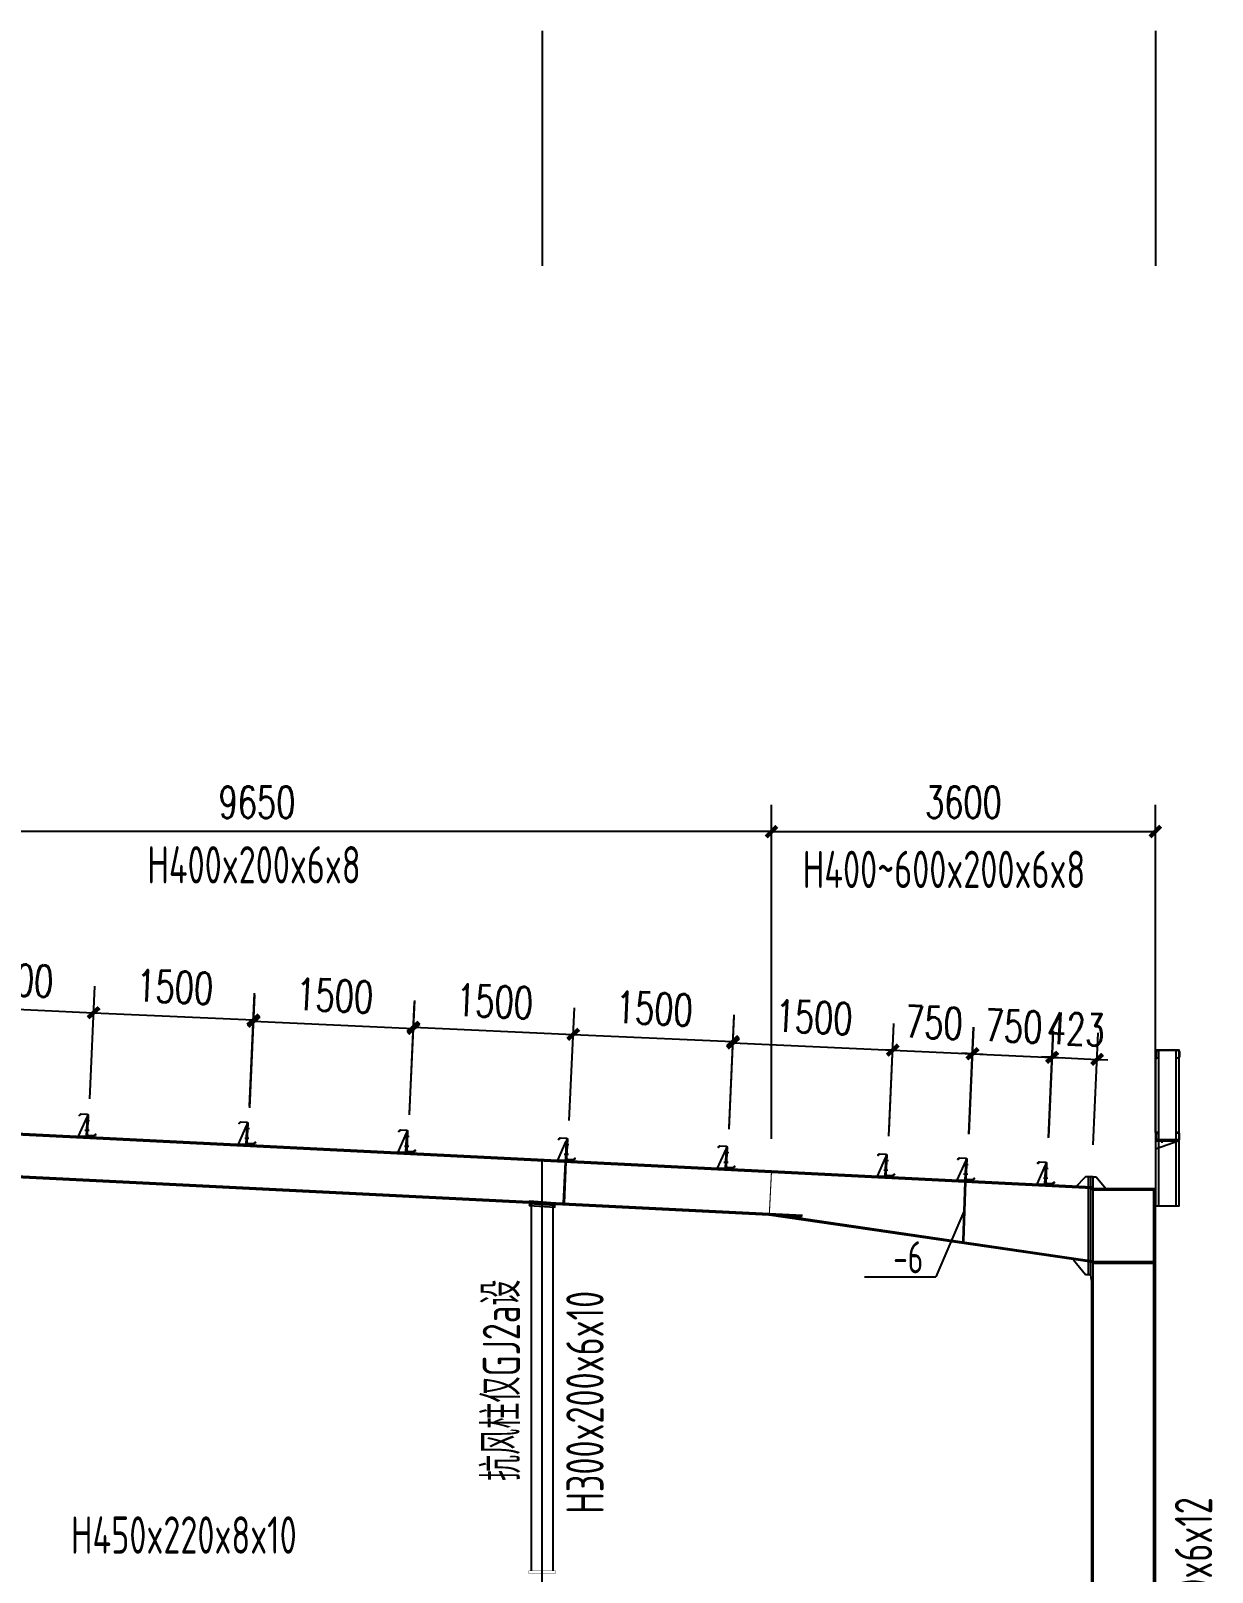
# Model space of a CAD drawing. Extents: x 180850 to 1399066, y 113487 to 334416.
# Drawn here: x 1321114 to 1332193, y 148709 to 163164 of the extents above; entities that cross this region are included whole.
import ezdxf

# ---------------------------------------------------------------- set-up
doc = ezdxf.new("R2010")
doc.units = 0
doc.header["$LTSCALE"] = 1000
for name, color, linetype in [('AXIS', 3, 'Continuous'), ('DOTE', 1, 'Continuous'), ('GL', 150, 'Continuous'), ('GZ', 50, 'Continuous'), ('LT', 27, 'Continuous'), ('PZ', 202, 'Continuous'), ('TEXT', 7, 'Continuous')]:
    doc.layers.add(name, color=color, linetype=linetype)
doc.styles.add('_TCH_DIM_T3', font='SIMPLEX', dxfattribs={"width": 0.705882, "bigfont": 'GBCBIG'})
doc.styles.add('TSSD_Norm', font='tssdeng.shx', dxfattribs={"bigfont": 'hztxt.shx'})
doc.dimstyles.new('TCH_100_1', dxfattribs={"dimtxt": 297.5, "dimasz": 100, "dimexe": 250, "dimexo": 300, "dimgap": 126.25, "dimtad": 1, "dimdec": 0, "dimzin": 0, "dimdsep": 46, "dimtxsty": '_TCH_DIM_T3', "dimblk": 'ARCHTICK', "dimcen": 0.09, "dimclrd": 126, "dimclre": 126, "dimclrt": 7, "dimazin": 2, "dimtfac": 1, "dimtdec": 0, "dimtix": 1, "dimtmove": 2, "dimatfit": 3, "dimfxl": 1, "dimtolj": 1, "dimtzin": 0, "dimarcsym": 0})

# ---------------------------------------------------------------- blocks, each defined once
blk = doc.blocks.new('_ArchTick')
at = {"color": 0, "linetype": 'ByBlock', "const_width": 0.4}
blk.add_lwpolyline([(-0.5, -0.5), (0.5, 0.5)], dxfattribs=at)
blk = doc.blocks.new('*D1062')
at = {"color": 126, "linetype": 'ByBlock', "lineweight": -2, "transparency": 16777216}
for p, q in [((1323167, 153065), (1323215, 154125)), ((1324665, 152998), (1324713, 154057)), ((1323203, 153875), (1324702, 153808))]:
    blk.add_line(p, q, dxfattribs=at)
at = {"layer": 'Defpoints', "color": 0, "linetype": 'ByBlock', "transparency": 16777216}
for p in [(1324702, 153808), (1323153, 152765, 0), (1324652, 152698, 0)]:
    blk.add_point(p, dxfattribs=at)
at = {"color": 126, "linetype": 'ByBlock', "lineweight": -2, "transparency": 16777216, "xscale": 99.99999999999999, "yscale": 99.99999999999999, "zscale": 99.99999999999999}
for p, rotation in [((1323203, 153875), 177.4184345665346), ((1324702, 153808), 357.4184345665346)]:
    blk.add_blockref('_ArchTick', p, dxfattribs=dict(at, rotation=rotation))
at = {"color": 7, "linetype": 'ByBlock', "transparency": 16777216, "insert": (1323965, 154116), "char_height": 297.5, "attachment_point": 5, "rotation": 357.4184, "style": '_TCH_DIM_T3'}
blk.add_mtext('\\A1;1500', dxfattribs=at)
blk = doc.blocks.new('*D1063')
at = {"color": 126, "linetype": 'ByBlock', "lineweight": -2, "transparency": 16777216}
for p, q in [((1324666, 153011), (1324714, 154070)), ((1326164, 152944), (1326212, 154003)), ((1324702, 153820), (1326201, 153753))]:
    blk.add_line(p, q, dxfattribs=at)
at = {"layer": 'Defpoints', "color": 0, "linetype": 'ByBlock', "transparency": 16777216}
for p in [(1326201, 153753), (1324652, 152711, 0), (1326151, 152644, 0)]:
    blk.add_point(p, dxfattribs=at)
at = {"color": 126, "linetype": 'ByBlock', "lineweight": -2, "transparency": 16777216, "xscale": 99.99999999999999, "yscale": 99.99999999999999, "zscale": 99.99999999999999}
for p, rotation in [((1324702, 153820), 177.4184345665346), ((1326201, 153753), 357.4184345665346)]:
    blk.add_blockref('_ArchTick', p, dxfattribs=dict(at, rotation=rotation))
at = {"color": 7, "linetype": 'ByBlock', "transparency": 16777216, "insert": (1325464, 154061), "char_height": 297.5, "attachment_point": 5, "rotation": 357.4184, "style": '_TCH_DIM_T3'}
blk.add_mtext('\\A1;1500', dxfattribs=at)
blk = doc.blocks.new('*D1064')
at = {"color": 126, "linetype": 'ByBlock', "lineweight": -2, "transparency": 16777216}
for p, q in [((1326164, 152944), (1326212, 154003)), ((1327663, 152877), (1327711, 153935)), ((1326201, 153753), (1327699, 153685))]:
    blk.add_line(p, q, dxfattribs=at)
at = {"layer": 'Defpoints', "color": 0, "linetype": 'ByBlock', "transparency": 16777216}
for p in [(1327699, 153685), (1326151, 152644, 0), (1327649, 152577, 0)]:
    blk.add_point(p, dxfattribs=at)
at = {"color": 126, "linetype": 'ByBlock', "lineweight": -2, "transparency": 16777216, "xscale": 99.99999999999999, "yscale": 99.99999999999999, "zscale": 99.99999999999999}
for p, rotation in [((1326201, 153753), 177.4184345665346), ((1327699, 153685), 357.4184345665346)]:
    blk.add_blockref('_ArchTick', p, dxfattribs=dict(at, rotation=rotation))
at = {"color": 7, "linetype": 'ByBlock', "transparency": 16777216, "insert": (1326962, 153994), "char_height": 297.5, "attachment_point": 5, "rotation": 357.4184, "style": '_TCH_DIM_T3'}
blk.add_mtext('\\A1;1500', dxfattribs=at)
blk = doc.blocks.new('*D1065')
at = {"color": 126, "linetype": 'ByBlock', "lineweight": -2, "transparency": 16777216}
for p, q in [((1327662, 152864), (1327710, 153922)), ((1329161, 152797), (1329208, 153855)), ((1327699, 153672), (1329197, 153605))]:
    blk.add_line(p, q, dxfattribs=at)
at = {"layer": 'Defpoints', "color": 0, "linetype": 'ByBlock', "transparency": 16777216}
for p in [(1329197, 153605), (1327649, 152564, 0), (1329147, 152498, 0)]:
    blk.add_point(p, dxfattribs=at)
at = {"color": 126, "linetype": 'ByBlock', "lineweight": -2, "transparency": 16777216, "xscale": 99.99999999999999, "yscale": 99.99999999999999, "zscale": 99.99999999999999}
for p, rotation in [((1327699, 153672), 177.4184345665346), ((1329197, 153605), 357.4184345665346)]:
    blk.add_blockref('_ArchTick', p, dxfattribs=dict(at, rotation=rotation))
at = {"color": 7, "linetype": 'ByBlock', "transparency": 16777216, "insert": (1328460, 153913), "char_height": 297.5, "attachment_point": 5, "rotation": 357.4184, "style": '_TCH_DIM_T3'}
blk.add_mtext('\\A1;1500', dxfattribs=at)
blk = doc.blocks.new('*D1066')
at = {"color": 126, "linetype": 'ByBlock', "lineweight": -2, "transparency": 16777216}
for p, q in [((1320168, 153213), (1320216, 154273)), ((1321667, 153147), (1321714, 154205)), ((1320205, 154023), (1321703, 153956))]:
    blk.add_line(p, q, dxfattribs=at)
at = {"layer": 'Defpoints', "color": 0, "linetype": 'ByBlock', "transparency": 16777216}
for p in [(1321703, 153956), (1320155, 152914, 0), (1321653, 152847, 0)]:
    blk.add_point(p, dxfattribs=at)
at = {"color": 126, "linetype": 'ByBlock', "lineweight": -2, "transparency": 16777216, "xscale": 99.99999999999999, "yscale": 99.99999999999999, "zscale": 99.99999999999999}
for p, rotation in [((1320205, 154023), 177.4184345665346), ((1321703, 153956), 357.4184345665346)]:
    blk.add_blockref('_ArchTick', p, dxfattribs=dict(at, rotation=rotation))
at = {"color": 7, "linetype": 'ByBlock', "transparency": 16777216, "insert": (1320966, 154264), "char_height": 297.5, "attachment_point": 5, "rotation": 357.4184, "style": '_TCH_DIM_T3'}
blk.add_mtext('\\A1;1500', dxfattribs=at)
blk = doc.blocks.new('*D1067')
at = {"color": 126, "linetype": 'ByBlock', "lineweight": -2, "transparency": 16777216}
for p, q in [((1321667, 153147), (1321714, 154205)), ((1323165, 153080), (1323213, 154138)), ((1321703, 153956), (1323202, 153888))]:
    blk.add_line(p, q, dxfattribs=at)
at = {"layer": 'Defpoints', "color": 0, "linetype": 'ByBlock', "transparency": 16777216}
for p in [(1323202, 153888), (1321653, 152847, 0), (1323152, 152780, 0)]:
    blk.add_point(p, dxfattribs=at)
at = {"color": 126, "linetype": 'ByBlock', "lineweight": -2, "transparency": 16777216, "xscale": 99.99999999999999, "yscale": 99.99999999999999, "zscale": 99.99999999999999}
for p, rotation in [((1321703, 153956), 177.4184345665346), ((1323202, 153888), 357.4184345665346)]:
    blk.add_blockref('_ArchTick', p, dxfattribs=dict(at, rotation=rotation))
at = {"color": 7, "linetype": 'ByBlock', "transparency": 16777216, "insert": (1322465, 154197), "char_height": 297.5, "attachment_point": 5, "rotation": 357.4184, "style": '_TCH_DIM_T3'}
blk.add_mtext('\\A1;1500', dxfattribs=at)
blk = doc.blocks.new('*D1072')
at = {"color": 126, "linetype": 'ByBlock', "lineweight": -2, "transparency": 16777216}
for p, q in [((1329163, 152851), (1329208, 153855)), ((1329913, 152822), (1329958, 153821)), ((1329197, 153605), (1329097, 153609)), ((1329197, 153605), (1329946, 153571)), ((1329946, 153571), (1330046, 153567))]:
    blk.add_line(p, q, dxfattribs=at)
at = {"layer": 'Defpoints', "color": 0, "linetype": 'ByBlock', "transparency": 16777216}
for p in [(1329946, 153571), (1329150, 152551, 0), (1329899, 152523, 0)]:
    blk.add_point(p, dxfattribs=at)
at = {"color": 126, "linetype": 'ByBlock', "lineweight": -2, "transparency": 16777216, "xscale": 99.99999999999999, "yscale": 99.99999999999999, "zscale": 99.99999999999999}
for p, rotation in [((1329197, 153605), 357.4184345665346), ((1329946, 153571), 177.4184345665346)]:
    blk.add_blockref('_ArchTick', p, dxfattribs=dict(at, rotation=rotation))
at = {"color": 7, "linetype": 'ByBlock', "transparency": 16777216, "insert": (1329584, 153863), "char_height": 297.5, "attachment_point": 5, "rotation": 357.4184, "style": '_TCH_DIM_T3'}
blk.add_mtext('\\A1;750', dxfattribs=at)
blk = doc.blocks.new('*D1073')
at = {"color": 126, "linetype": 'ByBlock', "lineweight": -2, "transparency": 16777216}
for p, q in [((1329910, 152817), (1329955, 153821)), ((1330660, 152789), (1330705, 153787)), ((1329944, 153571), (1329844, 153576)), ((1329944, 153571), (1330693, 153537)), ((1330693, 153537), (1330793, 153533))]:
    blk.add_line(p, q, dxfattribs=at)
at = {"layer": 'Defpoints', "color": 0, "linetype": 'ByBlock', "transparency": 16777216}
for p in [(1330693, 153537), (1329897, 152517, 0), (1330646, 152489, 0)]:
    blk.add_point(p, dxfattribs=at)
at = {"color": 126, "linetype": 'ByBlock', "lineweight": -2, "transparency": 16777216, "xscale": 99.99999999999999, "yscale": 99.99999999999999, "zscale": 99.99999999999999}
for p, rotation in [((1329944, 153571), 357.4184345665346), ((1330693, 153537), 177.4184345665346)]:
    blk.add_blockref('_ArchTick', p, dxfattribs=dict(at, rotation=rotation))
at = {"color": 7, "linetype": 'ByBlock', "transparency": 16777216, "insert": (1330331, 153829), "char_height": 297.5, "attachment_point": 5, "rotation": 357.4184, "style": '_TCH_DIM_T3'}
blk.add_mtext('\\A1;750', dxfattribs=at)
blk = doc.blocks.new('*D1074')
at = {"color": 126, "linetype": 'ByBlock', "lineweight": -2, "transparency": 16777216}
for p, q in [((1330657, 152783), (1330702, 153787)), ((1331078, 152717), (1331125, 153768)), ((1330691, 153538), (1330591, 153542)), ((1330691, 153538), (1331114, 153518)), ((1331114, 153518), (1331214, 153514))]:
    blk.add_line(p, q, dxfattribs=at)
at = {"layer": 'Defpoints', "color": 0, "linetype": 'ByBlock', "transparency": 16777216}
for p in [(1331114, 153518), (1330643, 152484, 0), (1331064, 152417, -4)]:
    blk.add_point(p, dxfattribs=at)
at = {"color": 126, "linetype": 'ByBlock', "lineweight": -2, "transparency": 16777216, "xscale": 99.99999999999999, "yscale": 99.99999999999999, "zscale": 99.99999999999999}
for p, rotation in [((1330691, 153538), 357.4184345665346), ((1331114, 153518), 177.4184345665346)]:
    blk.add_blockref('_ArchTick', p, dxfattribs=dict(at, rotation=rotation))
at = {"color": 7, "linetype": 'ByBlock', "transparency": 16777216, "insert": (1330915, 153803), "char_height": 297.5, "attachment_point": 5, "rotation": 357.4184, "style": '_TCH_DIM_T3'}
blk.add_mtext('\\A1;423', dxfattribs=at)
blk = doc.blocks.new('*D1037')
at = {"color": 126, "linetype": 'ByBlock', "lineweight": -2, "transparency": 16777216}
for p, q in [((1318410, 153255), (1318410, 155905)), ((1328060, 152772), (1328060, 155905)), ((1328060, 155655), (1318410, 155655))]:
    blk.add_line(p, q, dxfattribs=at)
at = {"layer": 'Defpoints', "color": 0, "linetype": 'ByBlock', "transparency": 16777216}
for p in [(1318410, 155655), (1318410, 152955), (1328060, 152472)]:
    blk.add_point(p, dxfattribs=at)
at = {"color": 126, "linetype": 'ByBlock', "lineweight": -2, "transparency": 16777216, "xscale": 100, "yscale": 100, "zscale": 100, "rotation": 180}
blk.add_blockref('_ArchTick', (1318410, 155655), dxfattribs=at)
at = {"color": 126, "linetype": 'ByBlock', "lineweight": -2, "transparency": 16777216, "xscale": 100, "yscale": 100, "zscale": 100}
blk.add_blockref('_ArchTick', (1328060, 155655), dxfattribs=at)
at = {"color": 7, "linetype": 'ByBlock', "transparency": 16777216, "insert": (1323235, 155930), "char_height": 297.5, "attachment_point": 5, "style": '_TCH_DIM_T3'}
blk.add_mtext('\\A1;9650', dxfattribs=at)
blk = doc.blocks.new('*D1039')
at = {"color": 126, "linetype": 'ByBlock', "lineweight": -2, "transparency": 16777216}
for p, q in [((1328060, 152772), (1328060, 155905)), ((1331660, 152833), (1331660, 155905)), ((1328060, 155655), (1331660, 155655))]:
    blk.add_line(p, q, dxfattribs=at)
at = {"layer": 'Defpoints', "color": 0, "linetype": 'ByBlock', "transparency": 16777216}
for p in [(1331660, 155655), (1331660, 152533), (1328060, 152472)]:
    blk.add_point(p, dxfattribs=at)
at = {"color": 126, "linetype": 'ByBlock', "lineweight": -2, "transparency": 16777216, "xscale": 100, "yscale": 100, "zscale": 100, "rotation": 180}
blk.add_blockref('_ArchTick', (1328060, 155655), dxfattribs=at)
at = {"color": 126, "linetype": 'ByBlock', "lineweight": -2, "transparency": 16777216, "xscale": 100, "yscale": 100, "zscale": 100}
blk.add_blockref('_ArchTick', (1331660, 155655), dxfattribs=at)
at = {"color": 7, "linetype": 'ByBlock', "transparency": 16777216, "insert": (1329860, 155930), "char_height": 297.5, "attachment_point": 5, "style": '_TCH_DIM_T3'}
blk.add_mtext('\\A1;3600', dxfattribs=at)

msp = doc.modelspace()

# ---------------------------------------------------------------- linework, layer by layer
at = {"elevation": 4}
for points in [[(1325788.13, 152147.84), (1326027.54, 152131.08), (1326028.94, 152151.03), (1325789.53, 152167.79)], [(1325789.53, 152167.79), (1326028.94, 152151.03), (1326030.34, 152170.98), (1325790.92, 152187.74)]]:
    msp.add_lwpolyline(points, close=True, dxfattribs=at)
at = {"layer": 'AXIS'}
for p, q in [((1325910.33, 163164.43, 4.06), (1325910.33, 160960.4, 4.06)), ((1331660.33, 163164.43, 3.86), (1331660.33, 160960.4, 3.86)), ((1329864.57, 152091.41, 4.64), (1329601.69, 151480.17, -15.45)), ((1328931.94, 151480.17, -15.45), (1329601.69, 151480.17, -15.45))]:
    msp.add_line(p, q, dxfattribs=at)
at = {"layer": 'DOTE'}
msp.add_line((1325910.33, 144307.04, 4), (1325910.33, 152568.03, 4), dxfattribs=at)
at = {"layer": 'GL'}
for p, q in [((1313910.33, 153180.04, 4), (1331066.77, 152322.22, 4)), ((1313910.33, 153168.03, 4), (1331067.01, 152310.19, 4)), ((1318375.83, 152544.25, 4), (1328348.97, 152045.59, 4)), ((1318376.43, 152556.24, 4), (1328349.57, 152057.58, 4)), ((1328041.08, 152072.97, 4), (1331064.33, 151630.14, 4)), ((1328041.08, 152072.97, 4), (1331064.33, 151630.14, 4)), ((1328039.61, 152061.06, 4), (1331064.33, 151618.06, 4)), ((1328039.61, 152061.06, 4), (1331064.33, 151618.06, 4))]:
    msp.add_line(p, q, dxfattribs=at)
at = {"layer": 'GL', "elevation": 4}
for points in [[(1326134.2, 152556.81), (1326123.83, 152557.37), (1326107.66, 152169.69), (1326118.03, 152169.14)], [(1329882.1, 152369.4), (1329871.73, 152369.96), (1329853.03, 151820.35), (1329863.4, 151819.79)]]:
    msp.add_lwpolyline(points, close=True, dxfattribs=at)
at = {"layer": 'GL', "color": 6, "const_width": 10, "elevation": 4}
msp.add_lwpolyline([(1328060.18, 152472.5), (1328039.6, 152061.01)], dxfattribs=at)
at = {"layer": 'GZ'}
for p, q in [((1331646.33, 144307.04, 6.09), (1331646.33, 152293.04, 1.91)), ((1331660.33, 144307.04, 6.09), (1331660.33, 152293.04, 1.91)), ((1325810.26, 148722.02, 0.73), (1325810.26, 152186.39, 2.32)), ((1326010.33, 152172.38, -0.02), (1326010.34, 148722.02, -0.58)), ((1331074.33, 151622.34, -5.86), (1331646.33, 151622.34, -1.87)), ((1331074.33, 151622.34, -5.86), (1331646.33, 151622.34, -1.87)), ((1331074.33, 151608.34, -5.86), (1331646.33, 151608.34, -1.87)), ((1331074.33, 151608.34, -5.86), (1331646.33, 151608.34, -1.87)), ((1331060.33, 151448.34, -1.97), (1331060.33, 144307.04, 2.08)), ((1331074.33, 151448.34, -1.97), (1331074.33, 144307.04, 2.08))]:
    msp.add_line(p, q, dxfattribs=at)
at = {"layer": 'GZ', "elevation": 0.03}
msp.add_lwpolyline([(1331660.33, 152293.04), (1331074.33, 152293.04), (1331074.33, 152307.04), (1331660.33, 152307.04)], close=True, dxfattribs=at)
at = {"layer": 'LT'}
for p, q in [((1331660.33, 153607.04, 2.06), (1331880.33, 153607.04, 2.06)), ((1331660.33, 153603.67, 2.06), (1331660.33, 153607.04, 2.06)), ((1331880.33, 153603.67, 2.06), (1331660.33, 153603.67, 2.06)), ((1331665.33, 153539.92, 2.06), (1331665.33, 153592.42, 2.06)), ((1331668.71, 153589.04, 2.06), (1331668.71, 153543.29, 2.06)), ((1331676.58, 153603.67, 2.06), (1331874.08, 153603.67, 2.06)), ((1331687.83, 153528.67, 2.06), (1331676.58, 153528.67, 2.06)), ((1331870.71, 153600.29, 2.06), (1331679.96, 153600.29, 2.06)), ((1331679.96, 153532.04, 2.06), (1331687.83, 153532.04, 2.06)), ((1331687.83, 153532.04, 2.06), (1331687.83, 153528.67, 2.06)), ((1331862.83, 153528.67, 2.06), (1331862.83, 153532.04, 2.06)), ((1331862.83, 153532.04, 2.06), (1331870.71, 153532.04, 2.06)), ((1331874.08, 153528.67, 2.06), (1331862.83, 153528.67, 2.06)), ((1331880.33, 153607.04, 2.06), (1331880.33, 153603.67, 2.06)), ((1331881.96, 153543.29, 2.06), (1331881.96, 153589.04, 2.06)), ((1331885.33, 153592.42, 2.06), (1331885.33, 153539.92, 2.06)), ((1331666.56, 152822.51, 2.06), (1331666.56, 152770.01, 2.06)), ((1331669.93, 152773.39, 2.06), (1331669.93, 152819.14, 2.06)), ((1331689.06, 152833.76, 2.06), (1331677.81, 152833.76, 2.06)), ((1331681.18, 152830.39, 2.06), (1331689.06, 152830.39, 2.06)), ((1331689.06, 152830.39, 2.06), (1331689.06, 152833.76, 2.06)), ((1331864.06, 152833.76, 2.06), (1331864.06, 152830.39, 2.06)), ((1331875.31, 152833.76, 2.06), (1331864.06, 152833.76, 2.06)), ((1331864.06, 152830.39, 2.06), (1331871.93, 152830.39, 2.06)), ((1331883.18, 152819.14, 2.06), (1331883.18, 152773.39, 2.06)), ((1331886.56, 152770.01, 2.06), (1331886.56, 152822.51, 2.06)), ((1331881.56, 152758.76, 2.06), (1331661.56, 152758.76, 2.06)), ((1331661.56, 152758.76, 2.06), (1331661.56, 152755.39, 2.06)), ((1331661.56, 152755.39, 2.06), (1331881.56, 152755.39, 2.06)), ((1331881.56, 152755.39, 2.06), (1331661.56, 152675.76, 2.06)), ((1331677.81, 152758.76, 2.06), (1331875.31, 152758.76, 2.06)), ((1331871.93, 152762.14, 2.06), (1331681.18, 152762.14, 2.06)), ((1331722.97, 152736.21, 2.06), (1331722.97, 152774.56, 2.06)), ((1331833.41, 152736.21, 2.06), (1331833.41, 152774.56, 2.06)), ((1331881.56, 152755.39, 2.06), (1331881.56, 152758.76, 2.06))]:
    msp.add_line(p, q, dxfattribs=at)
at = {"layer": 'LT', "color": 1, "linetype": 'Continuous'}
for p, q in [((1321626.09, 152946.7), (1321665.95, 152944.71)), ((1321626.09, 152946.7), (1321665.95, 152944.71)), ((1321621.52, 152855.3), (1321661.38, 152853.3)), ((1321621.52, 152855.3), (1321661.38, 152853.3)), ((1323124.22, 152871.8), (1323164.08, 152869.8)), ((1323124.22, 152871.8), (1323164.08, 152869.8)), ((1324622.35, 152796.89), (1324662.2, 152794.9)), ((1324622.35, 152796.89), (1324662.2, 152794.9)), ((1323119.65, 152780.39), (1323159.5, 152778.4)), ((1323119.65, 152780.39), (1323159.5, 152778.4)), ((1324617.78, 152705.48), (1324657.63, 152703.49)), ((1324617.78, 152705.48), (1324657.63, 152703.49)), ((1326120.48, 152721.98), (1326160.33, 152719.99)), ((1326120.48, 152721.98), (1326160.33, 152719.99)), ((1326115.91, 152630.58), (1326155.76, 152628.58)), ((1326115.91, 152630.58), (1326155.76, 152628.58)), ((1327614.03, 152555.67), (1327653.89, 152553.68)), ((1327614.03, 152555.67), (1327653.89, 152553.68)), ((1327618.6, 152647.08), (1327658.46, 152645.08)), ((1327618.6, 152647.08), (1327658.46, 152645.08)), ((1329116.73, 152572.17), (1329156.59, 152570.18)), ((1329116.73, 152572.17), (1329156.59, 152570.18)), ((1329865.8, 152534.72), (1329905.65, 152532.72)), ((1329865.8, 152534.72), (1329905.65, 152532.72)), ((1329112.16, 152480.76), (1329152.02, 152478.77)), ((1329112.16, 152480.76), (1329152.02, 152478.77)), ((1329861.23, 152443.31), (1329901.08, 152441.32)), ((1329861.23, 152443.31), (1329901.08, 152441.32)), ((1330610.29, 152405.86), (1330650.15, 152403.87)), ((1330610.29, 152405.86), (1330650.15, 152403.87)), ((1330614.86, 152497.26), (1330654.72, 152495.27)), ((1330614.86, 152497.26), (1330654.72, 152495.27))]:
    msp.add_line(p, q, dxfattribs=at)
at = {"layer": 'LT', "elevation": 4}
for points in [[(1331660.33, 152143.31), (1331883.96, 152143.31), (1331883.96, 153603.67), (1331660.33, 153603.67)], [(1331690.33, 152143.31), (1331853.96, 152143.31), (1331853.96, 153603.67), (1331690.33, 153603.67)], [(1321641.67, 152975.7), (1321632.58, 152793.93), (1321562.68, 152797.42)], [(1321648.16, 152985.39), (1321642.17, 152985.69), (1321632.58, 152793.93), (1321638.57, 152793.63)], [(1323139.8, 152900.79), (1323130.71, 152719.02), (1323060.81, 152722.52)], [(1323146.29, 152910.48), (1323140.29, 152910.78), (1323130.71, 152719.02), (1323136.7, 152718.72)], [(1324637.92, 152825.89), (1324628.83, 152644.12), (1324558.94, 152647.61)], [(1324644.42, 152835.58), (1324638.42, 152835.88), (1324628.83, 152644.12), (1324634.83, 152643.82)], [(1326136.05, 152750.98), (1326126.96, 152569.21), (1326057.07, 152572.7)], [(1326142.54, 152760.67), (1326136.55, 152760.97), (1326126.96, 152569.21), (1326132.96, 152568.91)], [(1327634.18, 152676.08), (1327625.09, 152494.3), (1327555.19, 152497.8)], [(1327640.67, 152685.76), (1327634.68, 152686.06), (1327625.09, 152494.3), (1327631.08, 152494)], [(1329132.31, 152601.17), (1329123.22, 152419.4), (1329053.32, 152422.89)], [(1329138.8, 152610.86), (1329132.81, 152611.16), (1329123.22, 152419.4), (1329129.21, 152419.1)], [(1329881.37, 152563.72), (1329872.28, 152381.94), (1329802.39, 152385.44)], [(1329887.87, 152573.4), (1329881.87, 152573.7), (1329872.28, 152381.94), (1329878.28, 152381.64)], [(1330630.44, 152526.26), (1330621.35, 152344.49), (1330551.45, 152347.98)], [(1330636.93, 152535.95), (1330630.94, 152536.25), (1330621.35, 152344.49), (1330627.34, 152344.19)]]:
    msp.add_lwpolyline(points, close=True, dxfattribs=at)
at = {"layer": 'LT'}
for points in [[(1321648.41, 152990.38, 0.41421356), (1321638.92, 153000.87), (1321583.23, 153003.65), (1321569.11, 152990.88), (1321567.1, 152993.1), (1321582.14, 153006.71), (1321642.07, 153003.72, -0.41421356), (1321651.55, 152993.23), (1321642.72, 152816.45, 0.41421356), (1321652.2, 152805.96), (1321707.89, 152803.18), (1321722.01, 152815.95), (1321724.02, 152813.73), (1321708.98, 152800.12), (1321649.06, 152803.12, -0.41421356), (1321639.57, 152813.6), (1321648.41, 152990.38)], [(1323146.54, 152915.48, 0.41421356), (1323137.05, 152925.96), (1323081.36, 152928.75), (1323067.24, 152915.97), (1323065.23, 152918.2), (1323080.27, 152931.81), (1323140.19, 152928.81, -0.41421356), (1323149.68, 152918.32), (1323140.84, 152741.54, 0.41421356), (1323150.33, 152731.06), (1323206.02, 152728.27), (1323220.14, 152741.05), (1323222.15, 152738.82), (1323207.11, 152725.21), (1323147.19, 152728.21, -0.41421356), (1323137.7, 152738.7), (1323146.54, 152915.48)], [(1324644.67, 152840.57, 0.41421356), (1324635.18, 152851.06), (1324579.49, 152853.84), (1324565.37, 152841.07), (1324563.36, 152843.29), (1324578.4, 152856.9), (1324638.32, 152853.9, -0.41421356), (1324647.81, 152843.42), (1324638.97, 152666.64, 0.41421356), (1324648.46, 152656.15), (1324704.15, 152653.37), (1324718.27, 152666.14), (1324720.28, 152663.92), (1324705.24, 152650.31), (1324645.31, 152653.3, -0.41421356), (1324635.83, 152663.79), (1324644.67, 152840.57)], [(1326142.79, 152765.66, 0.41421356), (1326133.31, 152776.15), (1326077.62, 152778.93), (1326063.5, 152766.16), (1326061.48, 152768.38), (1326076.53, 152781.99), (1326136.45, 152779, -0.41421356), (1326145.94, 152768.51), (1326137.1, 152591.73, 0.41421356), (1326146.59, 152581.24), (1326202.28, 152578.46), (1326216.4, 152591.23), (1326218.41, 152589.01), (1326203.37, 152575.4), (1326143.44, 152578.4, -0.41421356), (1326133.95, 152588.88), (1326142.79, 152765.66)], [(1327640.92, 152690.76, 0.41421356), (1327631.43, 152701.24), (1327575.75, 152704.03), (1327561.63, 152691.25), (1327559.61, 152693.48), (1327574.66, 152707.09), (1327634.58, 152704.09, -0.41421356), (1327644.07, 152693.6), (1327635.23, 152516.82, 0.41421356), (1327644.72, 152506.34), (1327700.41, 152503.55), (1327714.53, 152516.33), (1327716.54, 152514.1), (1327701.5, 152500.49), (1327641.57, 152503.49, -0.41421356), (1327632.08, 152513.98), (1327640.92, 152690.76)], [(1329139.05, 152615.85, 0.41421356), (1329129.56, 152626.34), (1329073.87, 152629.12), (1329059.75, 152616.35), (1329057.74, 152618.57), (1329072.78, 152632.18), (1329132.71, 152629.18, -0.41421356), (1329142.2, 152618.7), (1329133.36, 152441.92, 0.41421356), (1329142.85, 152431.43), (1329198.53, 152428.65), (1329212.65, 152441.42), (1329214.67, 152439.2), (1329199.63, 152425.59), (1329139.7, 152428.58, -0.41421356), (1329130.21, 152439.07), (1329139.05, 152615.85)], [(1329888.11, 152578.4, 0.41421356), (1329878.63, 152588.88), (1329822.94, 152591.67), (1329808.82, 152578.89), (1329806.81, 152581.12), (1329821.85, 152594.73), (1329881.77, 152591.73, -0.41421356), (1329891.26, 152581.24), (1329882.42, 152404.46, 0.41421356), (1329891.91, 152393.98), (1329947.6, 152391.19), (1329961.72, 152403.97), (1329963.73, 152401.74), (1329948.69, 152388.14), (1329888.76, 152391.13, -0.41421356), (1329879.28, 152401.62), (1329888.11, 152578.4)], [(1330637.18, 152540.94, 0.41421356), (1330627.69, 152551.43), (1330572, 152554.22), (1330557.88, 152541.44), (1330555.87, 152543.66), (1330570.91, 152557.27), (1330630.84, 152554.28, -0.41421356), (1330640.33, 152543.79), (1330631.49, 152367.01, 0.41421356), (1330640.97, 152356.52), (1330696.66, 152353.74), (1330710.78, 152366.52), (1330712.8, 152364.29), (1330697.75, 152350.68), (1330637.83, 152353.68, -0.41421356), (1330628.34, 152364.17), (1330637.18, 152540.94)]]:
    msp.add_lwpolyline(points, format="xyb", dxfattribs=at)
for centre, start, end in [((1331676.58, 153592.42, 2.06), 89.999964, 179.999964), ((1331676.58, 153539.92, 2.06), 179.999964, 269.999964), ((1331679.96, 153589.04, 2.06), 89.999964, 179.999964), ((1331679.96, 153543.29, 2.06), 179.999964, 269.999964), ((1331870.71, 153589.04, 2.06), 359.999964, 89.999964), ((1331870.71, 153543.29, 2.06), 269.999964, 359.999964), ((1331874.08, 153592.42, 2.06), 359.999964, 89.999964), ((1331874.08, 153539.92, 2.06), 269.999964, 359.999964), ((1331677.81, 152822.51, 2.06), 90, 180), ((1331681.18, 152819.14, 2.06), 90, 180), ((1331871.93, 152819.14, 2.06), 360, 90), ((1331875.31, 152822.51, 2.06), 360, 90), ((1331677.81, 152770.01, 2.06), 180, 270), ((1331681.18, 152773.39, 2.06), 180, 270), ((1331871.93, 152773.39, 2.06), 270, 360), ((1331875.31, 152770.01, 2.06), 270, 360)]:
    msp.add_arc(centre, 11.25, start, end, dxfattribs=at)
at = {"layer": 'LT', "color": 1, "linetype": 'Continuous'}
for points in [[(1321648.56, 152933.32), (1321649.78, 152957.78), (1321639.57, 152933.77), (1321640.79, 152958.23)], [(1321648.56, 152933.32), (1321649.78, 152957.78), (1321639.57, 152933.77), (1321640.79, 152958.23)], [(1321645.21, 152866.37), (1321643.99, 152841.91), (1321636.22, 152866.82), (1321635, 152842.36)], [(1321645.21, 152866.37), (1321643.99, 152841.91), (1321636.22, 152866.82), (1321635, 152842.36)], [(1323146.69, 152858.41), (1323147.91, 152882.87), (1323137.7, 152858.86), (1323138.92, 152883.32)], [(1323146.69, 152858.41), (1323147.91, 152882.87), (1323137.7, 152858.86), (1323138.92, 152883.32)], [(1324644.82, 152783.51), (1324646.04, 152807.97), (1324635.83, 152783.96), (1324637.05, 152808.42)], [(1324644.82, 152783.51), (1324646.04, 152807.97), (1324635.83, 152783.96), (1324637.05, 152808.42)], [(1323143.34, 152791.47), (1323142.12, 152767.01), (1323134.35, 152791.92), (1323133.13, 152767.46)], [(1323143.34, 152791.47), (1323142.12, 152767.01), (1323134.35, 152791.92), (1323133.13, 152767.46)], [(1324641.47, 152716.56), (1324640.25, 152692.1), (1324632.48, 152717.01), (1324631.26, 152692.55)], [(1324641.47, 152716.56), (1324640.25, 152692.1), (1324632.48, 152717.01), (1324631.26, 152692.55)], [(1326142.94, 152708.6), (1326144.17, 152733.06), (1326133.96, 152709.05), (1326135.18, 152733.51)], [(1326142.94, 152708.6), (1326144.17, 152733.06), (1326133.96, 152709.05), (1326135.18, 152733.51)], [(1327641.07, 152633.69), (1327642.3, 152658.15), (1327632.08, 152634.14), (1327633.31, 152658.6)], [(1327641.07, 152633.69), (1327642.3, 152658.15), (1327632.08, 152634.14), (1327633.31, 152658.6)], [(1326139.6, 152641.65), (1326138.37, 152617.19), (1326130.61, 152642.1), (1326129.39, 152617.64)], [(1326139.6, 152641.65), (1326138.37, 152617.19), (1326130.61, 152642.1), (1326129.39, 152617.64)], [(1327637.73, 152566.75), (1327636.5, 152542.29), (1327628.74, 152567.2), (1327627.51, 152542.74)], [(1327637.73, 152566.75), (1327636.5, 152542.29), (1327628.74, 152567.2), (1327627.51, 152542.74)], [(1329139.2, 152558.79), (1329140.42, 152583.25), (1329130.21, 152559.24), (1329131.44, 152583.7)], [(1329139.2, 152558.79), (1329140.42, 152583.25), (1329130.21, 152559.24), (1329131.44, 152583.7)], [(1329888.27, 152521.33), (1329889.49, 152545.79), (1329879.28, 152521.78), (1329880.5, 152546.24)], [(1329888.27, 152521.33), (1329889.49, 152545.79), (1329879.28, 152521.78), (1329880.5, 152546.24)], [(1330637.33, 152483.88), (1330638.55, 152508.34), (1330628.34, 152484.33), (1330629.56, 152508.79)], [(1330637.33, 152483.88), (1330638.55, 152508.34), (1330628.34, 152484.33), (1330629.56, 152508.79)], [(1329135.85, 152491.84), (1329134.63, 152467.38), (1329126.87, 152492.29), (1329125.64, 152467.83)], [(1329135.85, 152491.84), (1329134.63, 152467.38), (1329126.87, 152492.29), (1329125.64, 152467.83)], [(1329884.92, 152454.39), (1329883.7, 152429.93), (1329875.93, 152454.84), (1329874.71, 152430.38)], [(1329884.92, 152454.39), (1329883.7, 152429.93), (1329875.93, 152454.84), (1329874.71, 152430.38)], [(1330633.98, 152416.93), (1330632.76, 152392.47), (1330624.99, 152417.38), (1330623.77, 152392.92)], [(1330633.98, 152416.93), (1330632.76, 152392.47), (1330624.99, 152417.38), (1330623.77, 152392.92)]]:
    msp.add_solid(points, dxfattribs=at)
at = {"layer": 'LT'}
for points in [[(1331710.73, 152762.14, 2.06), (1331735.22, 152762.14, 2.06), (1331710.73, 152755.39, 2.06), (1331735.22, 152755.39, 2.06)], [(1331821.16, 152762.14, 2.06), (1331845.65, 152762.14, 2.06), (1331821.16, 152755.39, 2.06), (1331845.65, 152755.39, 2.06)]]:
    msp.add_solid(points, dxfattribs=at)
at = {"layer": 'PZ'}
for p, q in [((1331004.34, 152417.64, -1.97), (1330907.9, 152317.06, -1.97)), ((1331034.33, 152417.04, -1.97), (1331004.34, 152417.64, -1.97)), ((1331034.33, 152417.04, -1.97), (1331004.34, 152417.64, -1.97)), ((1331034.33, 151498.34, -1.97), (1331034.33, 152417.04, -1.97)), ((1331074.33, 152417.04, -1.97), (1331034.33, 152417.04, -1.97)), ((1331054.33, 151498.34, -1.97), (1331054.33, 152417.04, -1.97)), ((1331074.33, 152417.04, -1.97), (1331104.33, 152417.04, -1.97)), ((1331074.33, 152417.04, -1.97), (1331074.33, 151448.34, -1.97)), ((1331074.33, 152417.04, -1.97), (1331104.33, 152417.04, -1.97)), ((1331104.33, 152417.04, -1.97), (1331196.7, 152307.04, -1.97)), ((1331004.33, 151498.34, -1.97), (1330891.18, 151634.97, -1.97)), ((1331034.33, 151498.34, -1.97), (1331004.33, 151498.34, -1.97)), ((1331054.33, 151498.34, -1.97), (1331034.33, 151498.34, -1.97)), ((1331054.33, 151498.34, -1.97), (1331034.33, 151498.34, -1.97)), ((1331060.33, 151448.34, -5.83), (1331054.33, 151498.34, -1.97)), ((1331074.33, 151448.34, -1.97), (1331060.33, 151448.34, -5.83))]:
    msp.add_line(p, q, dxfattribs=at)
at = {"layer": 'PZ', "const_width": 2.25, "elevation": 4}
for points in [[(1325917.34, 148897.02), (1325903.34, 148897.02), (1325903.34, 148722.02), (1325917.34, 148722.02)], [(1325785.34, 148697.02), (1326035.34, 148697.02), (1326035.34, 148722.02), (1325785.34, 148722.02)]]:
    msp.add_lwpolyline(points, close=True, dxfattribs=at)

# ---------------------------------------------------------------- texts
at = {"layer": 'TEXT', "style": 'TSSD_Norm', "width": 0.7}
for s, rotation, p in [('H400x200x6x8', 0, (1322206.79, 155167.98, 4)), ('H400~600x200x6x8', 0, (1328353.11, 155125.05, 4)), ('抗风柱仅GJ2a设', 90, (1325702.59, 149564.56, 7.72)), ('H300x200x6x10', 90, (1326485.86, 149257.34, 7.72)), ('H450x250x6x12', 90, (1332192.62, 147291.8, 7.72))]:
    msp.add_text(s, height=350, rotation=rotation, dxfattribs=at).set_placement(p)
for s, height, p in [('-6', 300, (1329201.41, 151512.27, -15.45)), ('H450x220x8x10', 350, (1321490.15, 148882.33, 4.34))]:
    msp.add_text(s, height=height, dxfattribs=at).set_placement(p)

# ---------------------------------------------------------------- dimensions: what is measured, and where the dimension line sits
at = {"linetype": 'ByBlock'}
for base, p1, p2, angle, picture, middle in [((1318410.33, 155655.2, 4), (1328060.18, 152472.5, 4), (1318410.33, 152955.04, 4), 180, '*D1037', (1323235.26, 155930.2, 4)), ((1321703.12, 153955.6, 4), (1320154.62, 152913.69, 4), (1321653.13, 152846.85, 4), 177.418435, '*D1066', (1320966.27, 154264.11, 4)), ((1323201.6, 153888.04, 4), (1321653.13, 152846.85, 4), (1323151.64, 152780, 4), 177.418435, '*D1067', (1322464.75, 154196.54, 4)), ((1324701.76, 153807.6, 4), (1323153.23, 152764.98, 4), (1324651.73, 152698.13, 4), 177.418435, '*D1062', (1323964.91, 154116.1, 4)), ((1326200.79, 153752.82, 4), (1324652.29, 152710.91, 4), (1326150.8, 152644.06, 4), 177.418435, '*D1063', (1325463.93, 154061.32, 4)), ((1327699.26, 153685.25, 4), (1326150.8, 152644.06, 4), (1327649.31, 152577.21, 4), 177.418435, '*D1064', (1326962.41, 153993.76, 4)), ((1329197.19, 153604.92, 4), (1327648.75, 152564.44, 4), (1329147.26, 152497.59, 4), 177.418435, '*D1065', (1328460.34, 153913.42, 4)), ((1329946.46, 153571.13, 4), (1329149.68, 152551.1, 4), (1329899.19, 152522.78, 4), 177.418435, '*D1072', (1329584.21, 153862.75, 4)), ((1330693.36, 153537.46, 4), (1329896.58, 152517.42, 4), (1330646.1, 152489.11, 4), 177.418435, '*D1073', (1330331.12, 153829.07, 4)), ((1331113.99, 153518.49, 4), (1330643.49, 152483.75, 4), (1331064.33, 152417.04, -0.03), 177.418435, '*D1074', (1330914.88, 153802.75, 4))]:
    dim = msp.add_linear_dim(base=base, p1=p1, p2=p2, angle=angle, dimstyle='TCH_100_1', dxfattribs=at)
    dim.commit()
    dim.dimension.update_dxf_attribs({"geometry": picture, "text_midpoint": middle})
dim = msp.add_linear_dim(base=(1331660.33, 155655.2, 4), p1=(1328060.18, 152472.5, 4), p2=(1331660.33, 152533.38, 4), dimstyle='TCH_100_1', dxfattribs=at)
dim.commit()
dim.dimension.update_dxf_attribs({"geometry": '*D1039', "text_midpoint": (1329860.26, 155930.2, 4)})

doc.saveas('drawing.dxf')
